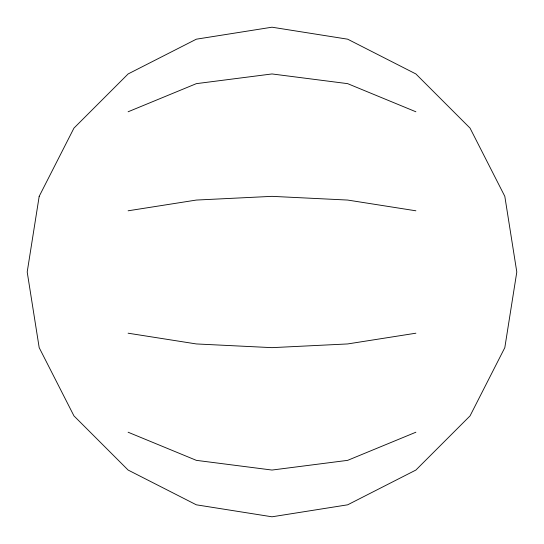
<?xml version="1.0" encoding="UTF-8"?>
<svg xmlns="http://www.w3.org/2000/svg" width="544" height="544" viewBox="0 0 544 544"><rect width="100%" height="100%" fill="white"/><g stroke="black" fill="none" stroke-linecap="round" stroke-linejoin="round"><path stroke-width="0.82" d="M128.112 111.778L196.35 83.647L272 73.95L347.65 83.647L415.888 111.778M415.888 432.222L347.65 460.353L272 470.05L196.35 460.353L128.112 432.222M128.112 210.8L196.35 200.056L272 196.35L347.65 200.056L415.888 210.8M415.888 333.2L347.65 343.944L272 347.65L196.35 343.944L128.112 333.2M39.182 196.35L27.2 272L39.182 347.65L73.95 415.888L128.112 470.05L196.35 504.818L272 516.8L347.65 504.818L415.888 470.05L470.05 415.888L504.818 347.65L516.8 272L504.818 196.35L470.05 128.112L415.888 73.95L347.65 39.182L272 27.2L196.35 39.182L128.112 73.95L73.95 128.112L39.182 196.35"/></g></svg>
